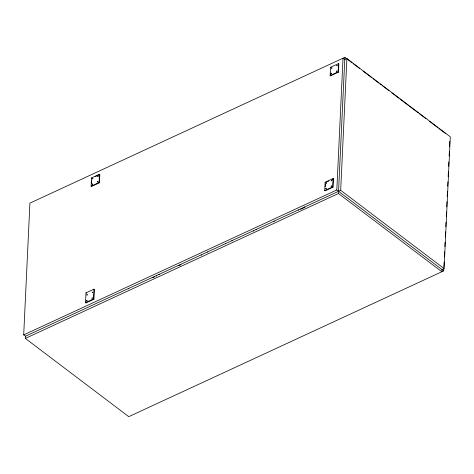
<?xml version="1.0" encoding="UTF-8"?>
<svg xmlns="http://www.w3.org/2000/svg" width="474" height="474" viewBox="0 0 474 474"><rect width="100%" height="100%" fill="white"/><g stroke="black" fill="none" stroke-linecap="round" stroke-linejoin="round"><path stroke-width="0.71" d="M443.818 268.663L443.711 270.873L128.75 416.664L25.347 338.418L25.454 336.214L23.7 334.887L29.915 203.127L344.876 57.336L351.927 62.675M85.527 302.613L85.984 292.843L93.953 289.158L94.391 289.49L93.935 299.254L85.96 302.945L85.527 302.613L93.497 298.922L93.935 299.254M91.103 186.205L91.494 177.928L99.463 174.236L99.818 174.503L99.427 182.78L91.458 186.466L91.103 186.205L99.078 182.514L99.427 182.78M85.96 302.945L86.031 301.547M91.583 183.711L91.713 180.95M93.497 298.922L93.953 289.158M99.078 182.514L99.463 174.236M324.726 190.56L325.117 182.283L333.086 178.591L333.435 178.858L333.044 187.135L325.075 190.821L324.726 190.56L332.695 186.869L333.044 187.135M330.147 75.573L330.538 67.296L338.507 63.605L338.857 63.872L338.466 72.149L330.496 75.84L330.147 75.573L338.116 71.882L338.466 72.149M325.271 186.685L325.401 183.924M330.496 75.84L330.627 73.079M332.695 186.869L333.086 178.591M338.116 71.882L338.507 63.605M443.711 270.873L336.807 189.979L343.022 58.219L344.776 59.546L346.897 58.563L450.3 136.802L444.085 268.562L441.964 269.546L441.857 271.75L338.454 193.511L344.876 57.336M444.085 268.562L340.688 190.323L346.897 58.563M443.883 267.188L444.126 262.039M444.369 256.884L444.612 251.73M444.855 246.581L445.068 242.161M445.311 237.012L445.554 231.857M445.797 226.708L446.004 222.288M446.283 216.399L446.49 211.985M446.733 206.83L446.976 201.681M447.219 196.526L447.462 191.372M447.705 186.223L447.912 181.803M448.155 176.654L448.398 171.499M448.641 166.344L448.848 161.93M449.127 156.041L449.334 151.627M449.577 146.472L449.82 141.317M95.167 176.654L99.818 174.503M326.793 181.933L328.784 181.009M332.108 179.474L333.435 178.858M23.7 334.887L336.807 189.979M25.454 336.214L340.688 190.323M154.862 276.751L152.948 277.634L152.598 277.367M156.349 276.064L156.776 275.862M178.502 265.807L180.416 264.919M180.63 264.824L181.056 264.628M253.472 231.111L253.898 230.915M300.552 209.324L304.373 207.553M25.347 338.418L338.454 193.511M353.106 63.563L359.565 68.452M363.09 71.118L371.314 77.345M373.079 78.678L378.951 83.122M380.13 84.011L381.303 84.899M382.477 85.788L388.941 90.682M391.88 92.904L398.93 98.237M400.103 99.125L408.327 105.352M409.506 106.241L418.317 112.907M419.49 113.796L425.954 118.69M429.48 121.356L437.703 127.577M438.877 128.466L445.341 133.36M330.538 67.296L330.888 67.563M325.117 182.283L325.466 182.549M304.664 206.996L305.013 207.257M298.288 209.946L298.638 210.207M274.008 221.18L274.357 221.447M256.096 229.469L256.452 229.736M231.816 240.703L232.165 240.97M225.44 243.654L225.79 243.92M207.535 251.943L207.885 252.209M201.16 254.894L201.509 255.16M91.494 177.928L91.843 178.188M158.974 274.416L159.323 274.683M128.318 288.607L128.667 288.873M85.984 292.843L86.422 293.175M92.454 178.745C92.904 179.776 93.325 177.442 92.454 178.745M92.193 184.268C92.643 185.293 93.07 182.958 92.193 184.268M97.768 176.287C98.219 177.306 98.616 175.024 97.768 176.287M97.508 181.809C97.958 182.834 98.379 180.499 97.508 181.809M86.89 294.881C87.335 295.9 87.761 293.596 86.89 294.881M86.618 300.617C87.068 301.642 87.477 299.331 86.618 300.617M92.199 292.422C92.655 293.447 93.052 291.131 92.199 292.422M91.932 298.158C92.383 299.189 92.803 296.854 91.932 298.158M331.498 68.12C331.948 69.145 332.369 66.81 331.498 68.12M331.237 73.636C331.687 74.667 332.108 72.326 331.237 73.636M336.813 65.661C337.263 66.686 337.684 64.351 336.813 65.661M336.552 71.177C337.002 72.208 337.423 69.868 336.552 71.177M326.076 183.1C326.527 184.131 326.924 181.815 326.076 183.1M325.816 188.622C326.266 189.641 326.693 187.331 325.816 188.622M331.391 180.641C331.841 181.666 332.25 179.356 331.391 180.641M331.13 186.163C331.581 187.189 332.001 184.854 331.13 186.163"/></g></svg>
